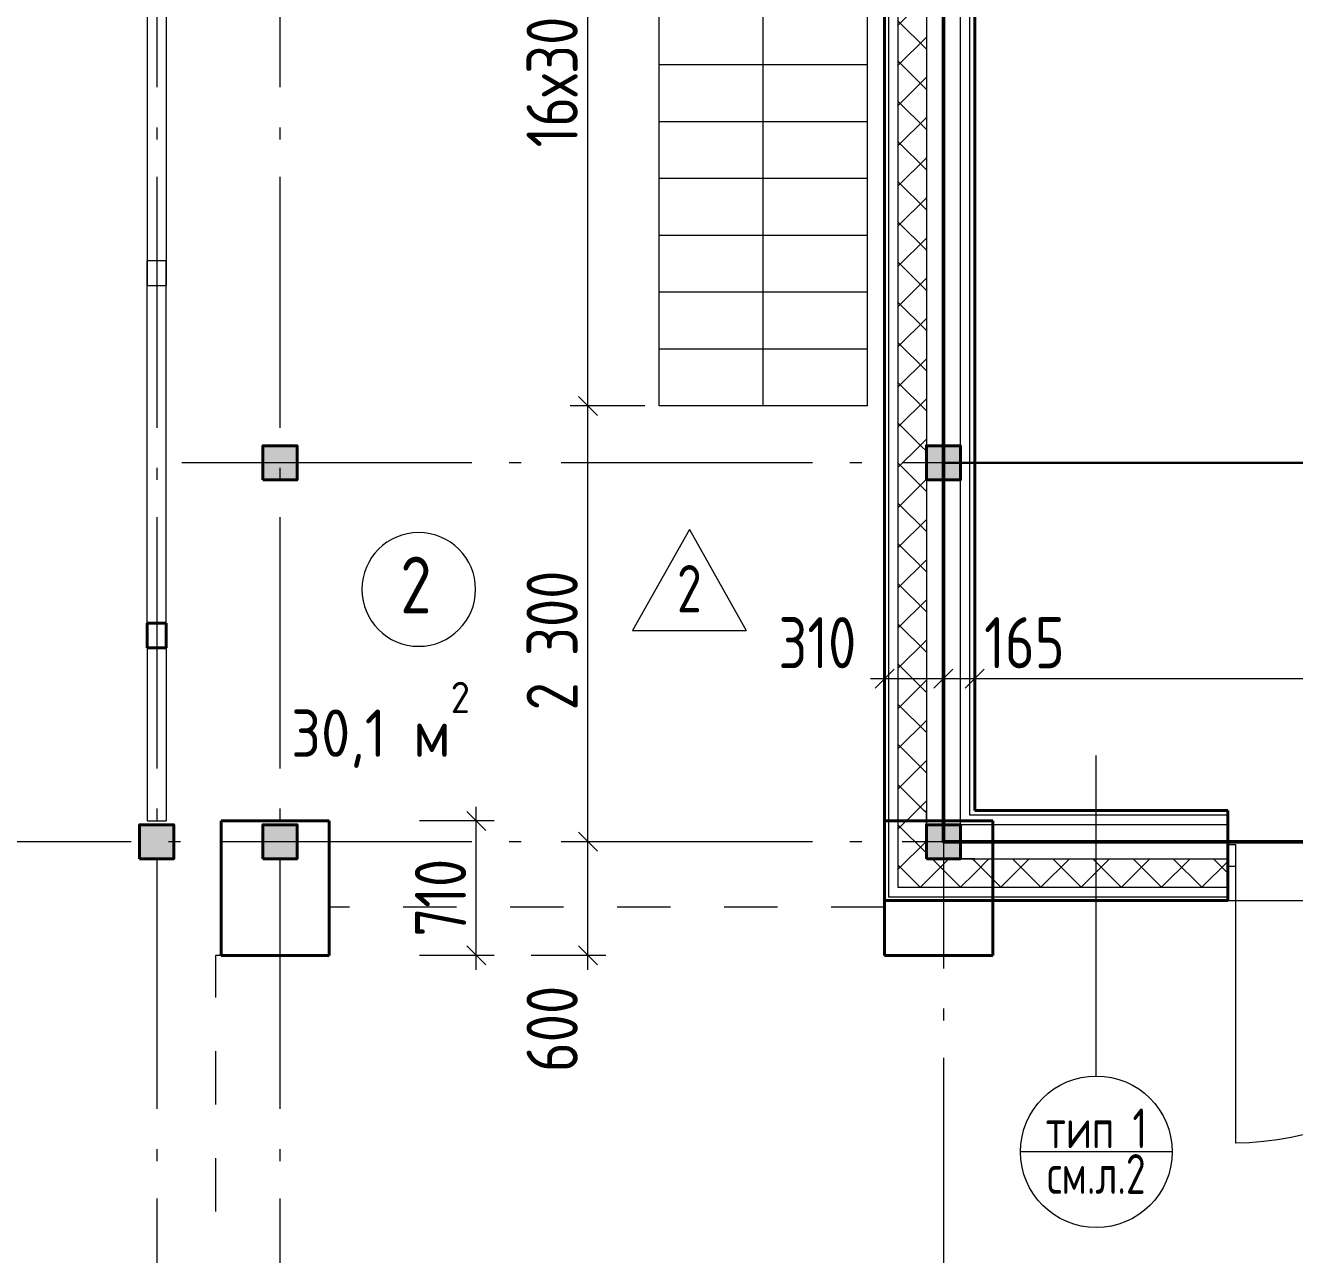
# Model space of a CAD drawing. Header units: millimetres. Extents: x -61690 to 288735, y 32617 to 77592.
# Drawn here: x -15964 to -9268, y 61277 to 67764 of the extents above; entities that cross this region are included whole.
import ezdxf
from ezdxf.enums import TextEntityAlignment as Align

# ---------------------------------------------------------------- set-up
doc = ezdxf.new("R2010")
doc.units = ezdxf.units.MM
doc.header["$MEASUREMENT"] = 0
doc.set_wipeout_variables(frame=1)
for name, pattern in [('Dashed', [564.444447, 282.222223, -282.222223]), ('Double Dashed', [1797.222233, 1325, -211.666656, 63.333344, -197.222233]), ('Wipeout_Contour', [1000, 0, -1000])]:
    doc.linetypes.add(name, pattern=pattern)
for name, color, linetype, lineweight in [('0_Ном._пера__99', 7, 'Continuous', 40), ('Двери ArchiCAD_Ном._пера__96', 7, 'Continuous', 13), ('Двери ArchiCAD_Ном._пера__97', 7, 'Continuous', 20), ('Двери ArchiCAD_Ном._пера__99', 7, 'Continuous', 40), ('колонны_Ном._пера__94', 252, 'Continuous', 13), ('колонны_Ном._пера__96', 7, 'Continuous', 13), ('колонны_Ном._пера__99', 7, 'Continuous', 40), ('лестницы_Ном._пера__96', 7, 'Continuous', 13), ('оси_Ном._пера__96', 7, 'Continuous', 13), ('отделка_Ном._пера__99', 7, 'Continuous', 40), ('площади_Ном._пера__96', 7, 'Continuous', 13), ('размеры внутр_Ном._пера__51', 98, 'Continuous', 50), ('размеры внутр_Ном._пера__96', 7, 'Continuous', 13), ('стены внутр_Ном._пера__96', 7, 'Continuous', 13), ('стены наруж_Ном._пера__96', 7, 'Continuous', 13), ('стены наруж_Ном._пера__99', 7, 'Continuous', 40), ('чертеж_Ном._пера__96', 7, 'Continuous', 13), ('чертеж_Ном._пера__97', 7, 'Continuous', 20), ('экспликац проемов_Ном._пера__1', 7, 'Continuous', 25), ('экспликац проемов_Ном._пера__97', 7, 'Continuous', 20), ('№ помещений_Ном._пера__96', 7, 'Continuous', 13)]:
    doc.layers.add(name, color=color, linetype=linetype, lineweight=lineweight)
for name, color, linetype in [('Двери ArchiCAD', 7, 'Continuous'), ('колонны', 7, 'Continuous'), ('оси', 7, 'Continuous'), ('отделка', 7, 'Continuous'), ('размеры внутр', 7, 'Continuous'), ('стены наруж', 7, 'Continuous'), ('№ помещений', 7, 'Continuous')]:
    doc.layers.add(name, color=color, linetype=linetype)
doc.styles.add('СГЕНЕРИР_СТИЛЬ_1', font='isocp.shx')
doc.styles.add('СГЕНЕРИР_СТИЛЬ_2', font='gost_2_304-81_type.ttf')
doc.styles.add('СГЕНЕРИР_СТИЛЬ_3', font='CS_Gost2304.shx')
doc.dimstyles.new('СГЕНЕРИР_СТИЛЬ__4', dxfattribs={"dimtxt": 270.000005, "dimasz": 95, "dimexe": 0.18, "dimexo": 300, "dimgap": 0.09, "dimtad": 1, "dimdec": 0, "dimzin": 0, "dimdsep": 46, "dimtxsty": 'СГЕНЕРИР_СТИЛЬ_2', "dimblk": 'ARROWHEAD_6', "dimblk1": 'ARROWHEAD_6', "dimblk2": 'ARROWHEAD_6', "dimcen": 0.09, "dimclrd": 7, "dimclre": 7, "dimclrt": 98, "dimadec": 0, "dimazin": 0, "dimtfac": 1, "dimtdec": 4, "dimtmove": 0, "dimatfit": 3, "dimfxl": 1, "dimtolj": 1, "dimtzin": 0, "dimarcsym": 0})
doc.dimstyles.new('СГЕНЕРИР_СТИЛЬ__6', dxfattribs={"dimtxt": 270.000005, "dimasz": 95, "dimexe": 0.18, "dimexo": 300, "dimgap": 0.09, "dimtad": 1, "dimtih": 1, "dimtoh": 1, "dimdec": 0, "dimzin": 0, "dimdsep": 46, "dimtxsty": 'СГЕНЕРИР_СТИЛЬ_2', "dimblk": 'ARROWHEAD_6', "dimblk1": 'ARROWHEAD_6', "dimblk2": 'ARROWHEAD_6', "dimcen": 0.09, "dimclrd": 7, "dimclre": 7, "dimclrt": 98, "dimadec": 0, "dimazin": 0, "dimtfac": 1, "dimtdec": 4, "dimtmove": 0, "dimatfit": 3, "dimfxl": 1, "dimtolj": 1, "dimtzin": 0, "dimarcsym": 0})
doc.dimstyles.new('СГЕНЕРИР_СТИЛЬ__7', dxfattribs={"dimtxt": 270.000005, "dimasz": 95, "dimexe": 0.18, "dimexo": 300, "dimgap": 0.09, "dimtad": 1, "dimtih": 1, "dimtoh": 1, "dimdec": 0, "dimzin": 0, "dimdsep": 46, "dimtxsty": 'СГЕНЕРИР_СТИЛЬ_2', "dimblk": 'ARROWHEAD_6', "dimblk1": 'ARROWHEAD_6', "dimblk2": 'ARROWHEAD_6', "dimcen": 0.09, "dimclrd": 7, "dimclre": 7, "dimclrt": 98, "dimadec": 0, "dimazin": 0, "dimtfac": 1, "dimtdec": 4, "dimtmove": 2, "dimatfit": 3, "dimfxl": 1, "dimtolj": 1, "dimtzin": 0, "dimarcsym": 0})
pattern_1 = [(45, (0, 0), (-106.06602, 106.06602), []), (135, (0, 0), (106.06602, 106.06602), [])]

# ---------------------------------------------------------------- blocks, each defined once
blk = doc.blocks.new('Стена_5_2', base_point=(-11121, 63565.7))
at = {"layer": 'отделка_Ном._пера__99', "linetype": 'Continuous', "flags": 128}
for points in [[(-11431, 63565.7), (-11431, 62855.7)], [(-10861, 63565.7), (-11431, 63565.7)], [(-10861, 62855.7), (-10861, 63565.7)], [(-11431, 62855.7), (-10861, 62855.7)]]:
    blk.add_lwpolyline(points, dxfattribs=at)
blk = doc.blocks.new('Стена_10_2', base_point=(-14621, 63565.7))
at = {"layer": 'отделка_Ном._пера__99', "linetype": 'Continuous', "flags": 128}
for points in [[(-14931, 63565.7), (-14931, 62855.7)], [(-14361, 63565.7), (-14931, 63565.7)], [(-14361, 62855.7), (-14361, 63565.7)], [(-14931, 62855.7), (-14361, 62855.7)]]:
    blk.add_lwpolyline(points, dxfattribs=at)
blk = doc.blocks.new('Стена_15_2', base_point=(-11121, 63455.7))
at = {"layer": 'стены наруж_Ном._пера__96', "linetype": 'Continuous'}
h = blk.add_hatch(dxfattribs=at)
h.set_pattern_fill('УТЕПЛИТ_МЕЛКИЙ_0002', color=256, style=0, pattern_type=2)
h.set_pattern_definition(pattern_1)
h.paths.add_polyline_path([(-11361, 72095.7), (-11361, 71690.7), (-11211, 71690.7), (-11211, 71945.7)])
h = blk.add_hatch(dxfattribs=at)
h.set_pattern_fill('УТЕПЛИТ_МЕЛКИЙ_0002', color=256, style=0, pattern_type=2)
h.set_pattern_definition(pattern_1)
h.paths.add_polyline_path([(-11361, 71690.7), (-11361, 65545.7), (-11211, 65545.7), (-11211, 71690.7)])
h = blk.add_hatch(dxfattribs=at)
h.set_pattern_fill('УТЕПЛИТ_МЕЛКИЙ_0002', color=256, style=0, pattern_type=2)
h.set_pattern_definition(pattern_1)
h.paths.add_polyline_path([(-11361, 65545.7), (-11361, 65365.7), (-11211, 65365.7), (-11211, 65545.7)])
h = blk.add_hatch(dxfattribs=at)
h.set_pattern_fill('УТЕПЛИТ_МЕЛКИЙ_0002', color=256, style=0, pattern_type=2)
h.set_pattern_definition(pattern_1)
h.paths.add_polyline_path([(-11361, 65365.7), (-11361, 63620.7), (-11211, 63620.7), (-11211, 65365.7)])
h = blk.add_hatch(dxfattribs=at)
h.set_pattern_fill('УТЕПЛИТ_МЕЛКИЙ_0002', color=256, style=0, pattern_type=2)
h.set_pattern_definition(pattern_1)
h.paths.add_polyline_path([(-11361, 63620.7), (-11361, 63215.7), (-11211, 63365.7), (-11211, 63620.7)])
for p, q in [((-11411, 72145.7), (-11411, 71690.7)), ((-11361, 72095.7), (-11361, 71690.7)), ((-11211, 71690.7), (-11211, 71945.7)), ((-11211, 71945.7), (-11211, 71690.7)), ((-11031, 71690.7), (-11031, 71765.7)), ((-10981, 71690.7), (-10981, 71715.7)), ((-11411, 71690.7), (-11411, 65545.7)), ((-11361, 71690.7), (-11361, 65545.7)), ((-11211, 71690.7), (-11211, 65545.7)), ((-11031, 65545.7), (-11031, 71690.7)), ((-10981, 65545.7), (-10981, 71690.7)), ((-11411, 65545.7), (-11411, 65365.7)), ((-11361, 65545.7), (-11361, 65365.7)), ((-11211, 65365.7), (-11211, 65545.7)), ((-11031, 65545.7), (-11031, 65365.7)), ((-10981, 65365.7), (-10981, 65545.7)), ((-11411, 65365.7), (-11411, 63620.7)), ((-11361, 65365.7), (-11361, 63620.7)), ((-11211, 65365.7), (-11211, 63620.7)), ((-11031, 63620.7), (-11031, 65365.7)), ((-10981, 63620.7), (-10981, 65365.7)), ((-11411, 63620.7), (-11411, 63165.7)), ((-11361, 63620.7), (-11361, 63215.7)), ((-11211, 63365.7), (-11211, 63620.7)), ((-11211, 63620.7), (-11211, 63365.7)), ((-11031, 63545.7), (-11031, 63620.7)), ((-10981, 63595.7), (-10981, 63620.7))]:
    blk.add_line(p, q, dxfattribs=at)
at = {"layer": 'стены наруж_Ном._пера__99', "linetype": 'Continuous', "flags": 128}
for points in [[(-11431, 72165.7), (-11431, 63145.7)], [(-10956, 63620.7), (-10956, 71690.7)]]:
    blk.add_lwpolyline(points, dxfattribs=at)
blk = doc.blocks.new('Ворота гаражные двойные 16_2')
at = {"layer": 'Двери ArchiCAD_Ном._пера__96', "linetype": 'Continuous'}
blk.add_line((-1500, 180), (1500, 180), dxfattribs=at)
at = {"layer": 'Двери ArchiCAD_Ном._пера__97', "linetype": 'Continuous'}
for p, q in [((-1460, 0), (-1460, 1460)), ((1460, 0), (1460, 1460)), ((-1460, 0), (-1500, 0)), ((-1500, 0), (-1500, -115)), ((-1460, -115), (-1460, 0)), ((1500, 0), (1460, 0)), ((1460, 0), (1460, -115)), ((1500, -115), (1500, 0)), ((-1500, -115), (-1460, -115)), ((1460, -115), (1500, -115))]:
    blk.add_line(p, q, dxfattribs=at)
for centre, start, end in [((-1460, 0), 0, 90), ((1460, 0), 90, 180)]:
    blk.add_arc(centre, 1460, start, end, dxfattribs=at)
at = {"layer": 'Двери ArchiCAD_Ном._пера__99', "linetype": 'Continuous'}
for p, q in [((-1500, 0), (-1500, -40)), ((1500, 0), (1500, -40)), ((-1500, -40), (-1500, -115)), ((1500, -40), (1500, -115))]:
    blk.add_line(p, q, dxfattribs=at)
blk = doc.blocks.new('Стена_20_2', base_point=(12879, 63455.7))
at = {"layer": 'стены наруж_Ном._пера__96', "linetype": 'Continuous'}
h = blk.add_hatch(dxfattribs=at)
h.set_pattern_fill('УТЕПЛИТ_МЕЛКИЙ_0002', color=256, style=0, pattern_type=2)
h.set_pattern_definition(pattern_1)
h.paths.add_polyline_path([(-11361, 63215.7), (-10956, 63215.7), (-10956, 63365.7), (-11211, 63365.7)])
h = blk.add_hatch(dxfattribs=at)
h.set_pattern_fill('УТЕПЛИТ_МЕЛКИЙ_0002', color=256, style=0, pattern_type=2)
h.set_pattern_definition(pattern_1)
h.paths.add_polyline_path([(-9621, 63365.7), (-10956, 63365.7), (-10956, 63215.7), (-9621, 63215.7), (-9621, 63325.7)])
for p, q in [((-10956, 63545.7), (-11031, 63545.7)), ((-10956, 63595.7), (-10981, 63595.7)), ((-9621, 63595.7), (-10956, 63595.7)), ((-9621, 63545.7), (-10956, 63545.7)), ((-10956, 63365.7), (-11211, 63365.7)), ((-11211, 63365.7), (-10956, 63365.7)), ((-10956, 63365.7), (-9621, 63365.7)), ((-11361, 63215.7), (-10956, 63215.7)), ((-10956, 63215.7), (-9621, 63215.7)), ((-11411, 63165.7), (-10956, 63165.7)), ((-10956, 63165.7), (-9621, 63165.7))]:
    blk.add_line(p, q, dxfattribs=at)
at = {"layer": 'стены наруж_Ном._пера__99', "linetype": 'Continuous'}
for p, q in [((-9621, 63595.7), (-9621, 63620.7)), ((-9621, 63545.7), (-9621, 63595.7)), ((-9621, 63440.7), (-9621, 63545.7)), ((-9621, 63365.7), (-9621, 63440.7)), ((-9621, 63325.7), (-9621, 63365.7)), ((-9621, 63215.7), (-9621, 63325.7)), ((-9621, 63165.7), (-9621, 63215.7)), ((-9621, 63145.7), (-9621, 63165.7))]:
    blk.add_line(p, q, dxfattribs=at)
at = {"layer": 'стены наруж_Ном._пера__99', "linetype": 'Continuous', "flags": 128}
for points in [[(-9621, 63620.7), (-10956, 63620.7)], [(-11431, 63145.7), (-9621, 63145.7)]]:
    blk.add_lwpolyline(points, dxfattribs=at)
at = {"layer": 'Двери ArchiCAD', "color": 44, "linetype": 'Continuous', "lineweight": 35, "xscale": -1, "zscale": 1000, "rotation": 180}
blk.add_blockref('Ворота гаражные двойные 16_2', (-8121, 63325.7), dxfattribs=at)
blk = doc.blocks.new('Колонна_30_2', base_point=(-11121, 63455.7))
at = {"layer": 'колонны_Ном._пера__94', "linetype": 'Continuous'}
blk.add_hatch(color=256, dxfattribs=at).paths.add_polyline_path([(-11211, 63365.7), (-11031, 63365.7), (-11031, 63545.7), (-11211, 63545.7)])
at = {"layer": 'колонны_Ном._пера__99', "linetype": 'Continuous', "flags": 128}
blk.add_lwpolyline([(-11211, 63365.7), (-11031, 63365.7), (-11031, 63545.7), (-11211, 63545.7)], close=True, dxfattribs=at)
blk = doc.blocks.new('Колонна_31_2', base_point=(-11121, 65455.7))
at = {"layer": 'колонны_Ном._пера__94', "linetype": 'Continuous'}
blk.add_hatch(color=256, dxfattribs=at).paths.add_polyline_path([(-11211, 65365.7), (-11031, 65365.7), (-11031, 65545.7), (-11211, 65545.7)])
at = {"layer": 'колонны_Ном._пера__99', "linetype": 'Continuous', "flags": 128}
blk.add_lwpolyline([(-11211, 65365.7), (-11031, 65365.7), (-11031, 65545.7), (-11211, 65545.7)], close=True, dxfattribs=at)
blk = doc.blocks.new('Колонна_32_2', base_point=(-15271, 63455.7))
at = {"layer": 'колонны_Ном._пера__94', "linetype": 'Continuous'}
blk.add_hatch(color=256, dxfattribs=at).paths.add_polyline_path([(-15361, 63365.7), (-15181, 63365.7), (-15181, 63545.7), (-15361, 63545.7)])
at = {"layer": 'колонны_Ном._пера__99', "linetype": 'Continuous', "flags": 128}
blk.add_lwpolyline([(-15361, 63365.7), (-15181, 63365.7), (-15181, 63545.7), (-15361, 63545.7)], close=True, dxfattribs=at)
blk = doc.blocks.new('Колонна_45_2', base_point=(-14621, 65455.7))
at = {"layer": 'колонны_Ном._пера__94', "linetype": 'Continuous'}
blk.add_hatch(color=256, dxfattribs=at).paths.add_polyline_path([(-14711, 65365.7), (-14531, 65365.7), (-14531, 65545.7), (-14711, 65545.7)])
at = {"layer": 'колонны_Ном._пера__99', "linetype": 'Continuous', "flags": 128}
blk.add_lwpolyline([(-14711, 65365.7), (-14531, 65365.7), (-14531, 65545.7), (-14711, 65545.7)], close=True, dxfattribs=at)
blk = doc.blocks.new('Колонна_46_2', base_point=(-14621, 63455.7))
at = {"layer": 'колонны_Ном._пера__94', "linetype": 'Continuous'}
blk.add_hatch(color=256, dxfattribs=at).paths.add_polyline_path([(-14711, 63365.7), (-14531, 63365.7), (-14531, 63545.7), (-14711, 63545.7)])
at = {"layer": 'колонны_Ном._пера__99', "linetype": 'Continuous', "flags": 128}
blk.add_lwpolyline([(-14711, 63365.7), (-14531, 63365.7), (-14531, 63545.7), (-14711, 63545.7)], close=True, dxfattribs=at)
blk = doc.blocks.new('Колонна_47_2', base_point=(-15271, 63630.7))
at = {"layer": 'колонны_Ном._пера__96', "linetype": 'Continuous'}
for p, q in [((-15321, 64609.6), (-15321, 66520.7)), ((-15221, 66520.7), (-15321, 66520.7)), ((-15321, 66520.7), (-15321, 66390.7)), ((-15221, 64609.6), (-15221, 66520.7)), ((-15221, 66390.7), (-15221, 66520.7)), ((-15321, 66390.7), (-15221, 66390.7))]:
    blk.add_line(p, q, dxfattribs=at)
at = {"layer": 'колонны_Ном._пера__99', "linetype": 'Continuous'}
blk.add_line((-15221, 64609.6), (-15321, 64609.6), dxfattribs=at)
at = {"color": 254, "linetype": 'Wipeout_Contour', "lineweight": 0, "ltscale": 394275.971193}
blk.add_wipeout([(-15321, 64479.6), (-15321, 63695.7), (-15321, 63565.7), (-15221, 63565.7), (-15221, 63695.7), (-15221, 64479.6)], dxfattribs=at).dxf.layer = 'колонны'
at = {"layer": 'колонны_Ном._пера__96', "linetype": 'Continuous'}
for p, q in [((-15321, 64479.6), (-15321, 66390.7)), ((-15221, 64479.6), (-15221, 66390.7)), ((-15221, 64609.6), (-15221, 64479.6)), ((-15321, 64479.6), (-15321, 63565.7)), ((-15221, 64479.6), (-15221, 63565.7)), ((-15321, 63565.7), (-15221, 63565.7))]:
    blk.add_line(p, q, dxfattribs=at)
at = {"layer": 'колонны_Ном._пера__99', "linetype": 'Continuous'}
for p, q in [((-15321, 64609.6), (-15321, 64479.6)), ((-15221, 64479.6), (-15221, 64609.6)), ((-15321, 64479.6), (-15221, 64479.6))]:
    blk.add_line(p, q, dxfattribs=at)
blk = doc.blocks.new('Колонна_48_2', base_point=(-15271, 69280.7))
at = {"layer": 'колонны_Ном._пера__96', "linetype": 'Continuous'}
for p, q in [((-15321, 68301.7), (-15321, 66390.7)), ((-15221, 68301.7), (-15221, 66390.7)), ((-15221, 66520.7), (-15321, 66520.7)), ((-15321, 66520.7), (-15321, 66390.7)), ((-15221, 66390.7), (-15221, 66520.7)), ((-15321, 66390.7), (-15221, 66390.7))]:
    blk.add_line(p, q, dxfattribs=at)
at = {"layer": 'колонны_Ном._пера__99', "linetype": 'Continuous'}
blk.add_line((-15321, 68301.7), (-15221, 68301.7), dxfattribs=at)
at = {"color": 254, "linetype": 'Wipeout_Contour', "lineweight": 0, "ltscale": 424005.56635}
blk.add_wipeout([(-15221, 69345.7), (-15321, 69345.7), (-15321, 69215.7), (-15321, 68431.7), (-15221, 68431.7), (-15221, 69215.7)], dxfattribs=at).dxf.layer = 'колонны'
at = {"layer": 'колонны_Ном._пера__96', "linetype": 'Continuous'}
for p, q in [((-15221, 69345.7), (-15321, 69345.7)), ((-15321, 68431.7), (-15321, 69345.7)), ((-15221, 68431.7), (-15221, 69345.7)), ((-15321, 68301.7), (-15321, 68431.7)), ((-15321, 68431.7), (-15321, 66520.7)), ((-15221, 68431.7), (-15221, 66520.7))]:
    blk.add_line(p, q, dxfattribs=at)
at = {"layer": 'колонны_Ном._пера__99', "linetype": 'Continuous'}
for p, q in [((-15221, 68431.7), (-15321, 68431.7)), ((-15321, 68431.7), (-15321, 68301.7)), ((-15221, 68301.7), (-15221, 68431.7))]:
    blk.add_line(p, q, dxfattribs=at)
blk = doc.blocks.new('л 4050h')
at = {"layer": 'лестницы_Ном._пера__96', "linetype": 'Continuous'}
for p, q in [((0, 0), (0, 5900)), ((0, 5900), (1619.151, 5900)), ((1150, 5900), (1150, 4800)), ((1619.151, 5900), (1200.203, 4800)), ((1450, 5900), (1450, 5455.873)), ((1409.677, 5350), (1209.677, 5550)), ((550, 0), (550, 5350)), ((550, 5350), (1409.677, 5350)), ((1409.677, 5350), (1209.677, 5150)), ((0, 4800), (1100, 4800)), ((1100, 0), (1100, 4800)), ((1100, 4800), (1200.203, 4800)), ((0, 4500), (1100, 4500)), ((0, 4200), (1100, 4200)), ((0, 3900), (1100, 3900)), ((0, 3600), (1100, 3600)), ((0, 3300), (1100, 3300)), ((0, 3000), (1100, 3000)), ((0, 2700), (1100, 2700)), ((0, 2400), (1100, 2400)), ((0, 2100), (1100, 2100)), ((0, 1800), (1100, 1800)), ((0, 1500), (1100, 1500)), ((0, 1200), (1100, 1200)), ((0, 900), (1100, 900)), ((0, 600), (1100, 600)), ((0, 300), (1100, 300)), ((0, 0), (1100, 0)), ((0, 0), (1100, 0))]:
    blk.add_line(p, q, dxfattribs=at)
blk = doc.blocks.new('Стандартный маркер сетки_6')
at = {"layer": 'оси_Ном._пера__96', "linetype": 'Double Dashed'}
blk.add_line((900, 0), (20403.4, 0), dxfattribs=at)
at = {"layer": 'оси_Ном._пера__96', "style": 'СГЕНЕРИР_СТИЛЬ_2'}
blk.add_attdef('AC_MarkerText_1', text='', height=350, rotation=90, dxfattribs=at).set_placement((21973.1, -122.2), align=Align.BOTTOM_LEFT)
blk = doc.blocks.new('Стандартный маркер сетки_7')
at = {"layer": 'оси_Ном._пера__96', "linetype": 'Double Dashed'}
blk.add_line((900, 0), (21144.5, 0), dxfattribs=at)
at = {"layer": 'оси_Ном._пера__96', "style": 'СГЕНЕРИР_СТИЛЬ_2'}
blk.add_attdef('AC_MarkerText_1', text='', height=350, rotation=90, dxfattribs=at).set_placement((22714.2, -139.2), align=Align.BOTTOM_LEFT)
blk = doc.blocks.new('Стандартный маркер сетки_15')
at = {"layer": 'оси_Ном._пера__96', "linetype": 'Double Dashed'}
blk.add_line((900, 0), (76534.9, 0), dxfattribs=at)
at = {"layer": 'оси_Ном._пера__96', "style": 'СГЕНЕРИР_СТИЛЬ_2'}
for tag, p in [('AC_MarkerText_1_1', (-260.8, 269.7)), ('AC_MarkerText_1_2', (77974.1, 269.7))]:
    blk.add_attdef(tag, text='', height=350, rotation=180, dxfattribs=at).set_placement(p, align=Align.BOTTOM_LEFT)
blk = doc.blocks.new('Стандартный маркер сетки_16')
at = {"layer": 'оси_Ном._пера__96', "linetype": 'Double Dashed'}
for p, q in [((900, 0), (41068.3, 0)), ((41068.3, 0), (41968.3, 0))]:
    blk.add_line(p, q, dxfattribs=at)
at = {"layer": 'оси_Ном._пера__96', "style": 'СГЕНЕРИР_СТИЛЬ_2'}
blk.add_attdef('AC_MarkerText_1', text='', height=350, rotation=180, dxfattribs=at).set_placement((-260.8, 269.7), align=Align.BOTTOM_LEFT)
blk = doc.blocks.new('*T171')
at = {"layer": '№ помещений_Ном._пера__96', "insert": (-0.0975, 0.0233), "char_height": 0.3, "attachment_point": 4, "style": 'СГЕНЕРИР_СТИЛЬ_3'}
blk.add_mtext('{2}', dxfattribs=at)
blk = doc.blocks.new('Номер помещения 15_2')
at = {"layer": '№ помещений_Ном._пера__96', "linetype": 'Continuous'}
blk.add_circle((0, 0), 300, dxfattribs=at)
at = {"layer": '№ помещений_Ном._пера__96', "xscale": -1000, "yscale": 1000, "zscale": 1000}
blk.add_blockref('*T171', (0, 0), dxfattribs=at)
blk = doc.blocks.new('Стандартный маркер сетки_17')
at = {"layer": 'оси_Ном._пера__96', "linetype": 'Double Dashed'}
blk.add_line((900, 0), (20403.4, 0), dxfattribs=at)
at = {"layer": 'оси_Ном._пера__96', "style": 'СГЕНЕРИР_СТИЛЬ_2'}
blk.add_attdef('AC_MarkerText_1', text='', height=350, rotation=90, dxfattribs=at).set_placement((21973.1, -122.2), align=Align.BOTTOM_LEFT)
blk = doc.blocks.new('*D238')
at = {"layer": 'размеры внутр_Ном._пера__96', "linetype": 'Continuous', "transparency": 16777216}
for p, q in [((-11431, 64223.5), (-11431, 64617.2)), ((-11381, 64367.2), (-11481, 64267.2)), ((-11071, 64367.2), (-11171, 64267.2)), ((-11506, 64317.2), (-11431, 64317.2)), ((-11431, 64317.2), (-11121, 64317.2))]:
    blk.add_line(p, q, dxfattribs=at)
at = {"layer": 'размеры внутр_Ном._пера__51', "transparency": 16777216, "insert": (-11991.5, 64371.2), "char_height": 270, "attachment_point": 7, "style": 'СГЕНЕРИР_СТИЛЬ_2'}
blk.add_mtext('{310}', dxfattribs=at)
blk = doc.blocks.new('ARROWHEAD_6')
at = {"color": 0, "linetype": 'Continuous', "lineweight": 0}
for p, q in [((0, 0), (-1, 0)), ((-0.5, -0.5), (0.5, 0.5))]:
    blk.add_line(p, q, dxfattribs=at)
blk = doc.blocks.new('*D239')
at = {"layer": 'размеры внутр_Ном._пера__96', "linetype": 'Continuous', "transparency": 16777216}
for p, q in [((-10956, 64223.5), (-10956, 64617.2)), ((-11071, 64367.2), (-11171, 64267.2)), ((-11121, 64017.2), (-11121, 64411)), ((-10906, 64367.2), (-11006, 64267.2)), ((-11431, 64317.2), (-11121, 64317.2)), ((-11121, 64317.2), (-10956, 64317.2))]:
    blk.add_line(p, q, dxfattribs=at)
blk = doc.blocks.new('*D240')
at = {"layer": 'размеры внутр_Ном._пера__96', "linetype": 'Continuous', "transparency": 16777216}
for p, q in [((-10956, 64223.5), (-10956, 64617.2)), ((-5183.5, 64223.5), (-5183.5, 64617.2)), ((-10906, 64367.2), (-11006, 64267.2)), ((-5133.5, 64367.2), (-5233.5, 64267.2)), ((-10956, 64317.2), (-5183.5, 64317.2))]:
    blk.add_line(p, q, dxfattribs=at)
at = {"layer": 'размеры внутр_Ном._пера__51', "transparency": 16777216, "char_height": 270, "attachment_point": 7, "style": 'СГЕНЕРИР_СТИЛЬ_2'}
for s, insert in [('{165}', (-10906, 64371.2)), ('{5\xa0772}', (-8526.6, 64371.2)), ('{125}', (-5744, 64371.2))]:
    blk.add_mtext(s, dxfattribs=dict(at, insert=insert))
blk = doc.blocks.new('*D263')
at = {"layer": 'размеры внутр_Ном._пера__96', "linetype": 'Continuous', "transparency": 16777216}
for p, q in [((-14961, 53241.4), (-14961, 53635.2)), ((-14931, 53241.4), (-14931, 53635.2)), ((-15011, 53285.2), (-14911, 53385.2)), ((-14881, 53385.2), (-14981, 53285.2)), ((-14961, 53335.2), (-14931, 53335.2))]:
    blk.add_line(p, q, dxfattribs=at)
blk = doc.blocks.new('*D264')
at = {"layer": 'размеры внутр_Ном._пера__96', "linetype": 'Continuous', "transparency": 16777216}
for p, q in [((-14931, 53241.4), (-14931, 53635.2)), ((-14361, 53241.4), (-14361, 53635.2)), ((-15011, 53285.2), (-14911, 53385.2)), ((-14881, 53385.2), (-14981, 53285.2)), ((-14311, 53385.2), (-14411, 53285.2)), ((-14931, 53335.2), (-14361, 53335.2))]:
    blk.add_line(p, q, dxfattribs=at)
blk = doc.blocks.new('*D265')
at = {"layer": 'размеры внутр_Ном._пера__96', "linetype": 'Continuous', "transparency": 16777216}
for p, q in [((-14361, 53241.4), (-14361, 53635.2)), ((-11431, 53241.4), (-11431, 53635.2)), ((-14311, 53385.2), (-14411, 53285.2)), ((-11381, 53385.2), (-11481, 53285.2)), ((-14361, 53335.2), (-11431, 53335.2))]:
    blk.add_line(p, q, dxfattribs=at)
at = {"layer": 'размеры внутр_Ном._пера__51', "transparency": 16777216, "char_height": 270, "attachment_point": 7, "style": 'СГЕНЕРИР_СТИЛЬ_2'}
for s, insert in [('{570}', (-14311, 53389.2)), ('{2\xa0930}', (-13352.9, 53389.2)), ('{570}', (-12046.5, 53389.2))]:
    blk.add_mtext(s, dxfattribs=dict(at, insert=insert))
blk = doc.blocks.new('*D266')
at = {"layer": 'размеры внутр_Ном._пера__96', "linetype": 'Continuous', "transparency": 16777216}
for p, q in [((-11431, 53241.4), (-11431, 53635.2)), ((-10861, 53241.4), (-10861, 53635.2)), ((-11381, 53385.2), (-11481, 53285.2)), ((-10811, 53385.2), (-10911, 53285.2)), ((-11431, 53335.2), (-10861, 53335.2))]:
    blk.add_line(p, q, dxfattribs=at)
blk = doc.blocks.new('*D267')
at = {"layer": 'размеры внутр_Ном._пера__96', "linetype": 'Continuous', "transparency": 16777216}
for p, q in [((-10861, 53241.4), (-10861, 53635.2)), ((-9621, 53241.4), (-9621, 53635.2)), ((-10811, 53385.2), (-10911, 53285.2)), ((-9571, 53385.2), (-9671, 53285.2)), ((-10861, 53335.2), (-9621, 53335.2))]:
    blk.add_line(p, q, dxfattribs=at)
at = {"layer": 'размеры внутр_Ном._пера__51', "transparency": 16777216, "insert": (-10683.5, 53389.2), "char_height": 270, "attachment_point": 7, "style": 'СГЕНЕРИР_СТИЛЬ_2'}
blk.add_mtext('{1\xa0240}', dxfattribs=at)
blk = doc.blocks.new('*D268')
at = {"layer": 'размеры внутр_Ном._пера__96', "linetype": 'Continuous', "transparency": 16777216}
for p, q in [((-9621, 53241.4), (-9621, 53635.2)), ((-6621, 53241.4), (-6621, 53635.2)), ((-9571, 53385.2), (-9671, 53285.2)), ((-6571, 53385.2), (-6671, 53285.2)), ((-9621, 53335.2), (-6621, 53335.2))]:
    blk.add_line(p, q, dxfattribs=at)
at = {"layer": 'размеры внутр_Ном._пера__51', "transparency": 16777216, "insert": (-8577.9, 53389.2), "char_height": 270, "attachment_point": 7, "style": 'СГЕНЕРИР_СТИЛЬ_2'}
blk.add_mtext('{3\xa0000}', dxfattribs=at)
blk = doc.blocks.new('*D293')
at = {"layer": 'размеры внутр_Ном._пера__96', "linetype": 'Continuous', "transparency": 16777216}
for p, q in [((-42776, 68343.6), (-42776, 68737.3)), ((-15271, 68343.6), (-15271, 68737.3)), ((-42726, 68693.6), (-42826, 68593.6)), ((-42776, 68643.6), (-15271, 68643.6)), ((-15321, 68593.6), (-15221, 68693.6)), ((-15271, 68643.6), (-15196, 68643.6))]:
    blk.add_line(p, q, dxfattribs=at)
at = {"layer": 'размеры внутр_Ном._пера__51', "transparency": 16777216, "insert": (-29574.6, 68697.6), "char_height": 270, "attachment_point": 7, "style": 'СГЕНЕРИР_СТИЛЬ_2'}
blk.add_mtext('{27\xa0505}', dxfattribs=at)
blk = doc.blocks.new('*D294')
at = {"layer": 'размеры внутр_Ном._пера__96', "linetype": 'Continuous', "transparency": 16777216}
for p, q in [((-13046, 63505.7), (-12946, 63405.7)), ((-12696, 63455.7), (-13089.8, 63455.7)), ((-12996, 62855.7), (-12996, 63455.7)), ((-13046, 62905.7), (-12946, 62805.7)), ((-12902.3, 62855.7), (-13296, 62855.7)), ((-12996, 62780.7), (-12996, 62855.7))]:
    blk.add_line(p, q, dxfattribs=at)
at = {"layer": 'размеры внутр_Ном._пера__51', "transparency": 16777216, "insert": (-13050, 62240.1), "char_height": 270, "attachment_point": 7, "rotation": 90, "style": 'СГЕНЕРИР_СТИЛЬ_2'}
blk.add_mtext('{600}', dxfattribs=at)
blk = doc.blocks.new('*D295')
at = {"layer": 'размеры внутр_Ном._пера__96', "linetype": 'Continuous', "transparency": 16777216}
for p, q in [((-12696, 65755.7), (-13089.8, 65755.7)), ((-13046, 65805.7), (-12946, 65705.7)), ((-12996, 63455.7), (-12996, 65755.7)), ((-13046, 63505.7), (-12946, 63405.7)), ((-12696, 63455.7), (-13089.8, 63455.7))]:
    blk.add_line(p, q, dxfattribs=at)
at = {"layer": 'размеры внутр_Ном._пера__51', "transparency": 16777216, "insert": (-13050, 64148.8), "char_height": 270, "attachment_point": 7, "rotation": 90, "style": 'СГЕНЕРИР_СТИЛЬ_2'}
blk.add_mtext('{2\xa0300}', dxfattribs=at)
blk = doc.blocks.new('*D296')
at = {"layer": 'размеры внутр_Ном._пера__96', "linetype": 'Continuous', "transparency": 16777216}
for p, q in [((-13046, 70605.7), (-12946, 70505.7)), ((-12696, 70555.7), (-13089.8, 70555.7)), ((-12996, 65755.7), (-12996, 70555.7)), ((-12696, 65755.7), (-13089.8, 65755.7)), ((-13046, 65805.7), (-12946, 65705.7))]:
    blk.add_line(p, q, dxfattribs=at)
at = {"layer": 'размеры внутр_Ном._пера__51', "transparency": 16777216, "insert": (-13050, 67120.2), "char_height": 270, "attachment_point": 7, "rotation": 90, "style": 'СГЕНЕРИР_СТИЛЬ_2'}
blk.add_mtext('{16х300=4800}', dxfattribs=at)
blk = doc.blocks.new('*D334')
at = {"layer": 'размеры внутр_Ном._пера__96', "linetype": 'Continuous', "transparency": 16777216}
for p, q in [((-12621, 69180), (-12621, 69573.8)), ((-11521, 69180), (-11521, 69573.8)), ((-12571, 69530), (-12671, 69430)), ((-11471, 69530), (-11571, 69430)), ((-12696, 69480), (-12621, 69480)), ((-12621, 69480), (-11521, 69480))]:
    blk.add_line(p, q, dxfattribs=at)
at = {"layer": 'размеры внутр_Ном._пера__51', "transparency": 16777216, "insert": (-12462, 69506), "char_height": 270, "attachment_point": 7, "style": 'СГЕНЕРИР_СТИЛЬ_2'}
blk.add_mtext('{1\xa0100}', dxfattribs=at)
blk = doc.blocks.new('*D335')
at = {"layer": 'размеры внутр_Ном._пера__96', "linetype": 'Continuous', "transparency": 16777216}
for p, q in [((-11521, 69180), (-11521, 69573.8)), ((-11121, 69180), (-11121, 69573.8)), ((-11471, 69530), (-11571, 69430)), ((-11171, 69430), (-11071, 69530)), ((-11521, 69480), (-11121, 69480)), ((-11121, 69480), (-11046, 69480))]:
    blk.add_line(p, q, dxfattribs=at)
at = {"layer": 'размеры внутр_Ном._пера__51', "transparency": 16777216, "insert": (-11348.3, 69592.4), "char_height": 270, "attachment_point": 7, "style": 'СГЕНЕРИР_СТИЛЬ_2'}
blk.add_mtext('{400}', dxfattribs=at)
blk = doc.blocks.new('*D341')
at = {"layer": 'размеры внутр_Ном._пера__96', "linetype": 'Continuous', "transparency": 16777216}
for p, q in [((-13535.1, 63515.7), (-13635.1, 63615.7)), ((-13585.1, 63565.7), (-13585.1, 63640.7)), ((-13491.4, 63565.7), (-13885.1, 63565.7)), ((-13585.1, 62855.7), (-13585.1, 63565.7)), ((-13635.1, 62905.7), (-13535.1, 62805.7)), ((-13491.4, 62855.7), (-13885.1, 62855.7)), ((-13585.1, 62780.7), (-13585.1, 62855.7))]:
    blk.add_line(p, q, dxfattribs=at)
at = {"layer": 'размеры внутр_Ном._пера__51', "transparency": 16777216, "insert": (-13639.1, 62955.4), "char_height": 270, "attachment_point": 7, "rotation": 90, "style": 'СГЕНЕРИР_СТИЛЬ_2'}
blk.add_mtext('{710}', dxfattribs=at)

msp = doc.modelspace()

# ---------------------------------------------------------------- linework, layer by layer
at = {"color": 1, "lineweight": 50}
msp.add_lwpolyline([(-5121, 63455.7), (-11121, 63455.7), (-11121, 71853.5), (-5121, 71855.7)], dxfattribs=at)
at = {"color": 3, "lineweight": 30}
for points in [[(-11121, 71853.5), (-11121, 63455.7), (-9121, 63455.7), (-9124.1, 71854.2), (-11121, 71854.2), (-11121, 63455.7)], [(-9121, 65455.7), (-11121, 65455.7), (-11121, 63455.7), (-5121, 63455.7), (-5121, 65455.7)]]:
    msp.add_lwpolyline(points, close=True, dxfattribs=at)
at = {"layer": 'стены внутр_Ном._пера__96', "linetype": 'Dashed'}
msp.add_line((-11431, 63110.7), (-14361, 63110.7), dxfattribs=at)
at = {"layer": 'стены внутр_Ном._пера__96', "linetype": 'Dashed', "flags": 128}
msp.add_lwpolyline([(-14901, 62855.7), (-14961, 62855.7), (-14961, 57580.7)], dxfattribs=at)
at = {"layer": 'чертеж_Ном._пера__96', "linetype": 'Continuous'}
for p, q in [((-10314.3, 62219.6), (-10314.3, 63911.3)), ((-9914.3, 61819.6), (-10714.3, 61819.6))]:
    msp.add_line(p, q, dxfattribs=at)
at = {"layer": 'чертеж_Ном._пера__97', "linetype": 'Continuous'}
msp.add_circle((-10314.3, 61819.6), 400, dxfattribs=at)
at = {"layer": 'экспликац проемов_Ном._пера__97', "linetype": 'Continuous'}
for p, q in [((-12461.3, 65103.9), (-12761.3, 64570.6)), ((-12461.3, 65103.9), (-12161.3, 64570.6)), ((-12761.3, 64570.6), (-12161.3, 64570.6))]:
    msp.add_line(p, q, dxfattribs=at)

# ---------------------------------------------------------------- block references
at = {"layer": 'колонны'}
for name, p in [('Колонна_45_2', (-14621, 65455.7)), ('Колонна_31_2', (-11121, 65455.7)), ('Колонна_32_2', (-15271, 63455.7)), ('Колонна_46_2', (-14621, 63455.7)), ('Колонна_30_2', (-11121, 63455.7))]:
    msp.add_blockref(name, p, dxfattribs=at)
at = {"layer": 'лестницы_Ном._пера__96', "linetype": 'Continuous', "xscale": -1, "zscale": 1000}
msp.add_blockref('л 4050h', (-11521, 65755.7), dxfattribs=at)
at = {"layer": 'оси', "color": 251, "linetype": 'Continuous', "lineweight": 13, "zscale": 1000}
for name, p, rotation in [('Стандартный маркер сетки_7', (-11121, 73998.3), 270), ('Стандартный маркер сетки_17', (-14621, 73257.1), 270), ('Стандартный маркер сетки_16', (26830, 65455.7), 180)]:
    msp.add_blockref(name, p, dxfattribs=dict(at, rotation=rotation))
at = {"layer": 'отделка'}
for name, p in [('Стена_10_2', (-14621, 63565.7)), ('Стена_5_2', (-11121, 63565.7))]:
    msp.add_blockref(name, p, dxfattribs=at)
at = {"layer": 'стены наруж'}
for name, p in [('Стена_15_2', (-11121, 63455.7)), ('Стена_20_2', (12879, 63455.7))]:
    msp.add_blockref(name, p, dxfattribs=at)
at = {"layer": '№ помещений', "color": 102, "linetype": 'Continuous', "lineweight": 15, "xscale": -1, "zscale": 1000}
msp.add_blockref('Номер помещения 15_2', (-13888.7, 64787.3), dxfattribs=at)

# ---------------------------------------------------------------- texts
at = {"layer": '0_Ном._пера__99', "linetype": 'Continuous', "insert": (-10314.3, 61822.9), "char_height": 210, "attachment_point": 5, "line_spacing_factor": 0.687573, "style": 'СГЕНЕРИР_СТИЛЬ_2'}
msp.add_mtext('{\\W0.900000x;тип 1\\Pсм.л.2}', dxfattribs=at)
at = {"layer": 'площади_Ном._пера__96', "insert": (-14562, 63845.6), "char_height": 250, "attachment_point": 7, "style": 'СГЕНЕРИР_СТИЛЬ_1'}
msp.add_mtext('{30,1 м{\\H0.66x;\\S2^  ;}}', dxfattribs=at)
at = {"layer": 'экспликац проемов_Ном._пера__1', "linetype": 'Continuous', "insert": (-12461.3, 64791.1), "char_height": 250, "attachment_point": 5, "style": 'СГЕНЕРИР_СТИЛЬ_2'}
msp.add_mtext('{\\W0.950000x;2}', dxfattribs=at)

# ---------------------------------------------------------------- dimensions: what is measured, and where the dimension line sits
at = {"layer": 'размеры внутр', "linetype": 'Continuous'}
dim = msp.add_linear_dim(base=(-12996, 70555.7), p1=(-11521, 65755.7), p2=(-12621, 70555.7), angle=90, text='16х300=4800', dimstyle='СГЕНЕРИР_СТИЛЬ__4', dxfattribs=at)
dim.commit()
dim.dimension.update_dxf_attribs({"geometry": '*D296', "text_midpoint": (-13185, 68242.1), "dimtype": 160, "text_rotation": 90})
for base, p1, p2, dimstyle, picture, middle in [((-11521, 69480), (-12621, 65755.7), (-11521, 65755.7), 'СГЕНЕРИР_СТИЛЬ__7', '*D334', (-12000.3, 69641)), ((-11121, 69480), (-11521, 65755.7), (-11121, 63455.7), 'СГЕНЕРИР_СТИЛЬ__7', '*D335', (-11041, 69727.4)), ((-11121, 64317.2), (-11431, 67655.7), (-11121, 63455.7), 'СГЕНЕРИР_СТИЛЬ__6', '*D238', (-11684.2, 64506.2)), ((-10956, 64317.2), (-11121, 63455.7), (-10956, 67655.7), 'СГЕНЕРИР_СТИЛЬ__6', '*D239', (-10598.7, 64506.2)), ((-5183.5027687, 64317.2167734), (-10956.0027687, 67655.6605076), (-5183.5027687, 67655.6605076), 'СГЕНЕРИР_СТИЛЬ__6', '*D240', (-8065.0034553, 64506.2167779)), ((-9621, 53335.2), (-10861, 62855.7), (-9621, 63145.7), 'СГЕНЕРИР_СТИЛЬ__6', '*D267', (-10221.9, 53524.2)), ((-6621, 53335.2), (-9621, 63145.7), (-6621, 63145.7), 'СГЕНЕРИР_СТИЛЬ__6', '*D268', (-8116.3, 53524.2)), ((-14931, 53335.2), (-14961, 56855.7), (-14931, 62855.7), 'СГЕНЕРИР_СТИЛЬ__6', '*D263', (-14929.6, 53834.7)), ((-14361, 53335.2), (-14931, 62855.7), (-14361, 62855.7), 'СГЕНЕРИР_СТИЛЬ__6', '*D264', (-14003.7, 53524.2)), ((-11431, 53335.2), (-14361, 62855.7), (-11431, 62855.7), 'СГЕНЕРИР_СТИЛЬ__6', '*D265', (-12891.3, 53524.2)), ((-10861, 53335.2), (-11431, 62855.7), (-10861, 62855.7), 'СГЕНЕРИР_СТИЛЬ__6', '*D266', (-11739.2, 53524.2))]:
    dim = msp.add_linear_dim(base=base, p1=p1, p2=p2, dimstyle=dimstyle, dxfattribs=at)
    dim.commit()
    dim.dimension.update_dxf_attribs({"geometry": picture, "text_midpoint": middle, "dimtype": 160})
for base, p1, p2, picture, middle in [((-12996, 65755.7), (-11648.6, 63455.7), (-11521, 65755.7), '*D295', (-13185, 64610.4)), ((-13585.1, 63565.7), (-14361, 62855.7), (-14361, 63565.7), '*D341', (-13774.1, 63262.7)), ((-12996, 63455.7), (-14361, 62855.7), (-11648.6, 63455.7), '*D294', (-13185, 62547.5))]:
    dim = msp.add_linear_dim(base=base, p1=p1, p2=p2, angle=90, dimstyle='СГЕНЕРИР_СТИЛЬ__4', dxfattribs=at)
    dim.commit()
    dim.dimension.update_dxf_attribs({"geometry": picture, "text_midpoint": middle, "dimtype": 160, "text_rotation": 90})

# ---------------------------------------------------------------- next in the draw order: block references
at = {"layer": 'колонны'}
msp.add_blockref('Колонна_47_2', (-15271, 63630.7), dxfattribs=at)

# ---------------------------------------------------------------- next in the draw order: block references
msp.add_blockref('Колонна_48_2', (-15271, 69280.7), dxfattribs=at)
at = {"layer": 'оси', "color": 251, "linetype": 'Continuous', "lineweight": 13, "zscale": 1000, "rotation": 180}
msp.add_blockref('Стандартный маркер сетки_15', (26830, 63455.7), dxfattribs=at)

# ---------------------------------------------------------------- next in the draw order: block references
at = {"layer": 'оси', "color": 251, "linetype": 'Continuous', "lineweight": 13, "zscale": 1000, "rotation": 270}
msp.add_blockref('Стандартный маркер сетки_6', (-15271, 73257.1), dxfattribs=at)

# ---------------------------------------------------------------- next in the draw order: dimensions: what is measured, and where the dimension line sits
at = {"layer": 'размеры внутр', "linetype": 'Continuous'}
dim = msp.add_linear_dim(base=(-15271, 68643.6), p1=(-42776, 66455.7), p2=(-15271, 63455.7), dimstyle='СГЕНЕРИР_СТИЛЬ__6', dxfattribs=at)
dim.commit()
dim.dimension.update_dxf_attribs({"geometry": '*D293', "text_midpoint": (-29010.6, 68832.6), "dimtype": 160})

doc.saveas('drawing.dxf')
